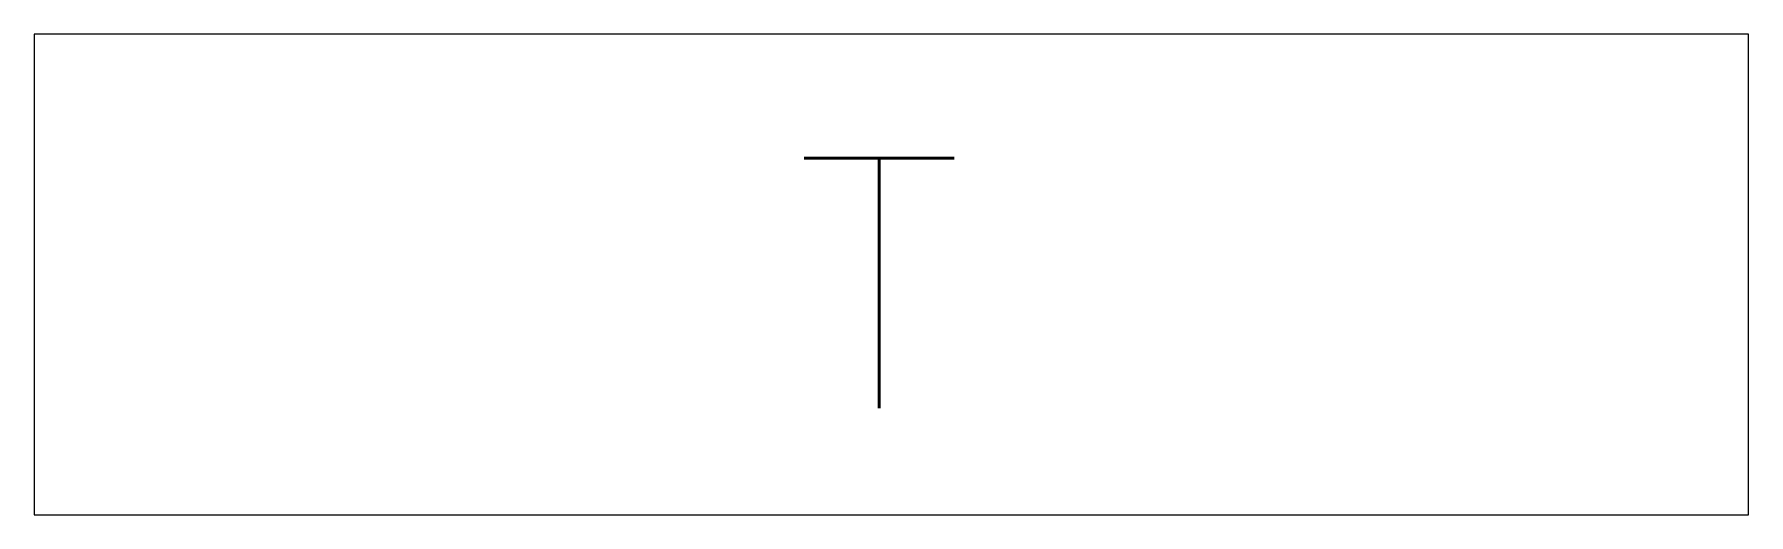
# Model space of a CAD drawing. Header units: millimetres. Extents: x -6891.61 to -6890.41, y -904.68 to -904.34.
import ezdxf

# ---------------------------------------------------------------- set-up
doc = ezdxf.new("R2010")
doc.units = ezdxf.units.MM
doc.layers.add('100-txt_r70', color=2, linetype='Continuous')
doc.layers.add('AUX_04', color=4, linetype='Continuous')
doc.styles.add('r70', font='romans.shx')

msp = doc.modelspace()

# ---------------------------------------------------------------- linework, layer by layer
at = {"layer": 'AUX_04', "lineweight": 0}
msp.add_lwpolyline([(-6891.6091, -904.6793), (-6890.4082, -904.6793), (-6890.4082, -904.3426), (-6891.6091, -904.3426)], close=True, dxfattribs=at)

# ---------------------------------------------------------------- texts
at = {"layer": '100-txt_r70', "lineweight": 0, "style": 'r70'}
msp.add_text('T', height=0.175, dxfattribs=at).set_placement((-6891.0772, -904.6045))

doc.saveas('drawing.dxf')
